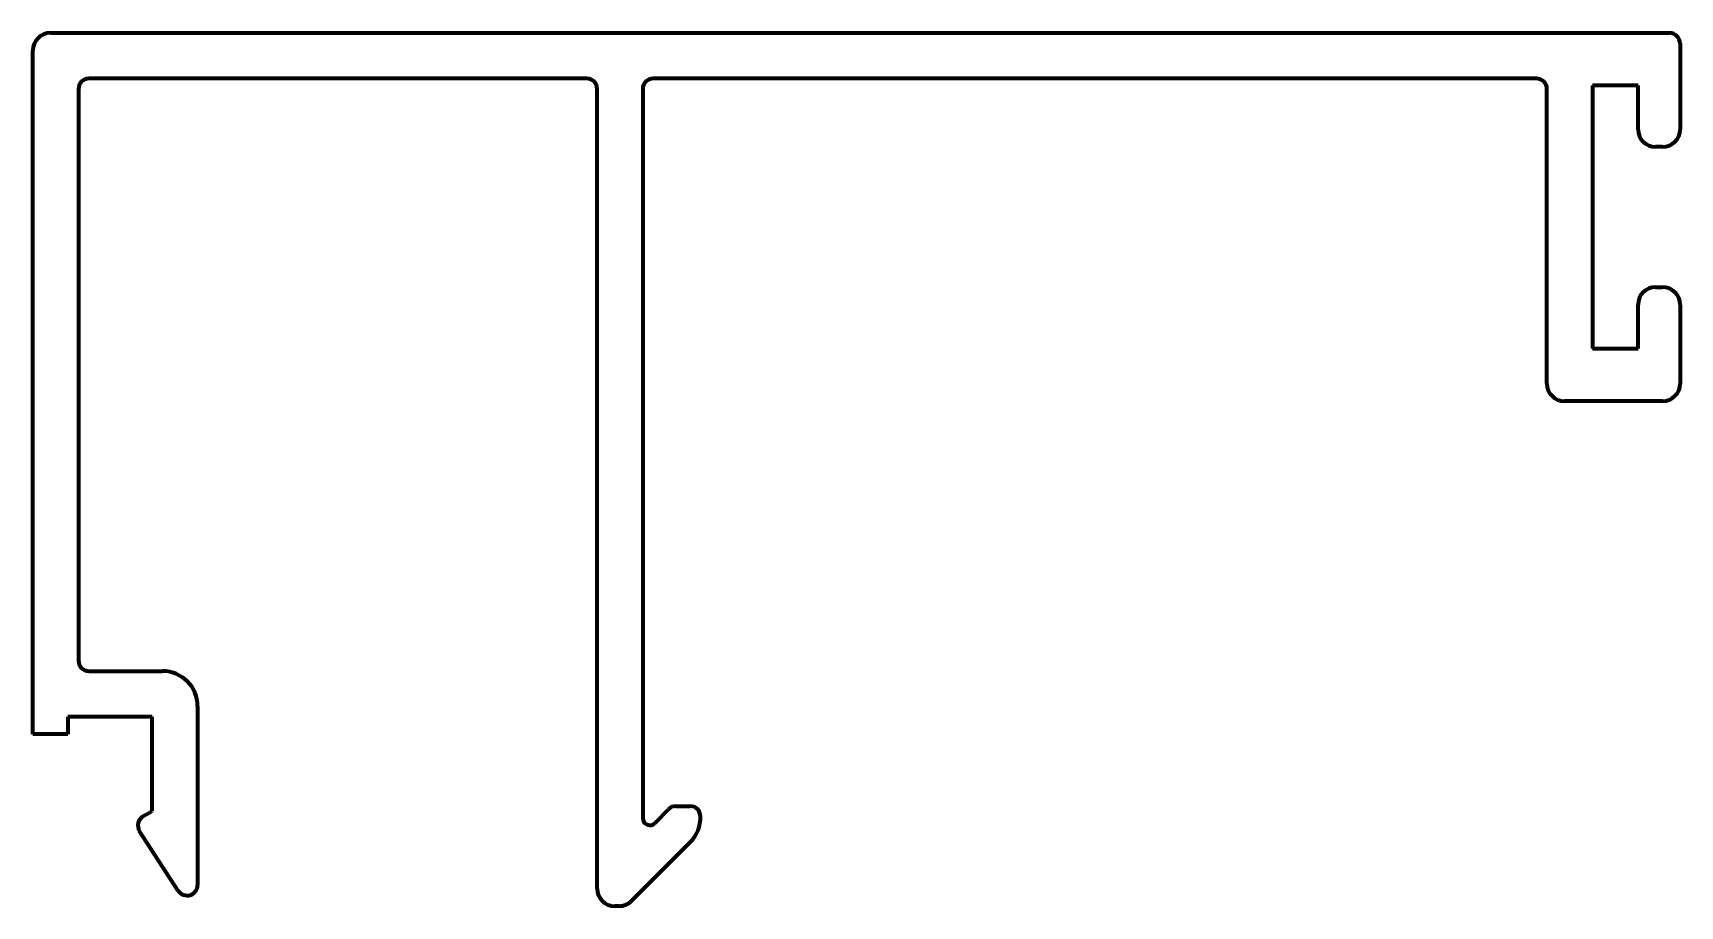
# Model space of a CAD drawing. Header units: millimetres. Extents: x 173.3 to 220.3, y 25.8 to 50.7.
import ezdxf

# ---------------------------------------------------------------- set-up
doc = ezdxf.new("R2010")
doc.units = ezdxf.units.MM

msp = doc.modelspace()

# ---------------------------------------------------------------- linework, layer by layer
at = {"lineweight": 100}
for p, q in [((173.78, 50.707), (219.98, 50.707)), ((220.28, 50.407), (220.28, 47.957)), ((173.28, 30.707), (173.28, 50.207)), ((189.08, 49.407), (174.88, 49.407)), ((216.18, 49.407), (190.98, 49.407)), ((174.58, 49.107), (174.58, 32.807)), ((189.38, 26.307), (189.38, 49.107)), ((190.68, 49.107), (190.68, 28.314)), ((216.48, 40.707), (216.48, 49.107)), ((219.08, 49.207), (217.78, 49.207)), ((217.78, 49.207), (217.78, 41.707)), ((219.08, 47.957), (219.08, 49.207)), ((219.78, 47.457), (219.58, 47.457)), ((219.58, 43.457), (219.78, 43.457)), ((219.08, 41.707), (219.08, 42.957)), ((220.28, 42.957), (220.28, 40.707)), ((217.78, 41.707), (219.08, 41.707)), ((219.78, 40.207), (216.98, 40.207)), ((174.88, 32.507), (176.98, 32.507)), ((177.98, 31.507), (177.98, 26.407)), ((176.68, 31.207), (174.28, 31.207)), ((174.28, 31.207), (174.28, 30.707)), ((176.68, 28.514), (176.68, 31.207)), ((174.28, 30.707), (173.28, 30.707)), ((176.426, 28.367), (176.68, 28.514)), ((191.021, 28.173), (191.417, 28.568)), ((191.629, 28.656), (192.03, 28.656)), ((177.428, 26.244), (176.324, 27.944)), ((192.037, 27.633), (190.358, 25.954)), ((190.004, 25.807), (189.88, 25.807))]:
    msp.add_line(p, q, dxfattribs=at)
for centre, radius, start, end in [((173.78, 50.207), 0.5, 90, 180), ((219.98, 50.407), 0.3, 0, 90), ((174.88, 49.107), 0.3, 90, 180), ((189.08, 49.107), 0.3, 360, 90), ((190.98, 49.107), 0.3, 90, 180), ((216.18, 49.107), 0.3, 360, 90), ((219.58, 47.957), 0.5, 180, 270), ((219.78, 47.957), 0.5, 270, 0), ((219.58, 42.957), 0.5, 90, 180), ((219.78, 42.957), 0.5, 360, 90), ((216.98, 40.707), 0.5, 180, 270), ((219.78, 40.707), 0.5, 270, 0), ((174.88, 32.807), 0.3, 180, 270), ((176.98, 31.507), 1, 0, 90), ((176.576, 28.107), 0.3, 120, 213), ((190.88, 28.314), 0.2, 180, 315), ((191.629, 28.356), 0.3, 90, 135), ((192.03, 28.356), 0.3, 1.3218, 90), ((191.33, 28.34), 1, 315, 1.3218), ((177.68, 26.407), 0.3, 213, 360), ((189.88, 26.307), 0.5, 180, 270), ((190.004, 26.307), 0.5, 270, 315)]:
    msp.add_arc(centre, radius, start, end, dxfattribs=at)

doc.saveas('drawing.dxf')
